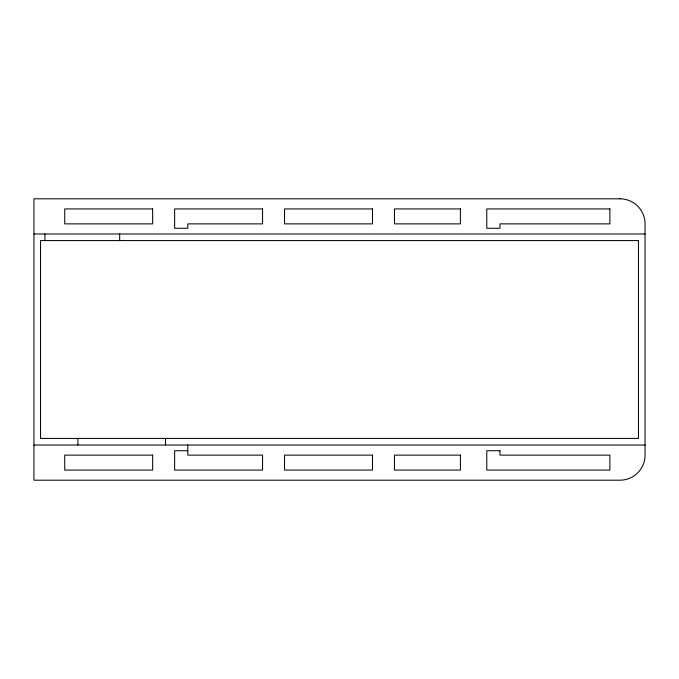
<?xml version="1.0" encoding="UTF-8"?>
<svg xmlns="http://www.w3.org/2000/svg" width="679" height="679" viewBox="0 0 679 679"><rect width="100%" height="100%" fill="white"/><g stroke="black" fill="none" stroke-linecap="round" stroke-linejoin="round"><path stroke-width="1.02" d="M33.95 233.983L645.05 233.983M33.95 445.017L645.05 445.017M187.82 450.729L174.639 450.729L174.639 470.072L262.561 470.072L262.561 455.125L187.82 455.125L187.82 445.017M165.481 438.422L165.481 445.017M119.682 233.983L119.682 240.578M77.915 438.422L77.915 445.017M44.941 233.983L44.941 240.578M619.986 198.811L33.95 198.811L33.95 480.189L619.986 480.189A25.064 25.064 0 0 0 645.05 455.125L645.05 223.875A25.064 25.064 0 0 0 619.986 198.811M152.656 208.928L64.726 208.928L64.726 223.875L152.656 223.875L152.656 208.928M262.561 208.928L174.639 208.928L174.639 228.271L187.82 228.271L187.82 223.875L262.561 223.875L262.561 208.928M372.474 208.928L284.543 208.928L284.543 223.875L372.474 223.875L372.474 208.928M460.404 208.928L394.457 208.928L394.457 223.875L460.404 223.875L460.404 208.928M609.878 208.928L486.784 208.928L486.784 228.271L499.965 228.271L499.965 223.875L609.878 223.875L609.878 208.928M638.455 240.578L40.545 240.578L40.545 438.422L638.455 438.422L638.455 240.578M499.965 450.729L486.784 450.729L486.784 470.072L609.878 470.072L609.878 455.125L499.965 455.125L499.965 450.729M152.656 455.125L64.726 455.125L64.726 470.072L152.656 470.072L152.656 455.125M372.474 455.125L284.543 455.125L284.543 470.072L372.474 470.072L372.474 455.125M460.404 455.125L394.457 455.125L394.457 470.072L460.404 470.072L460.404 455.125"/></g></svg>
